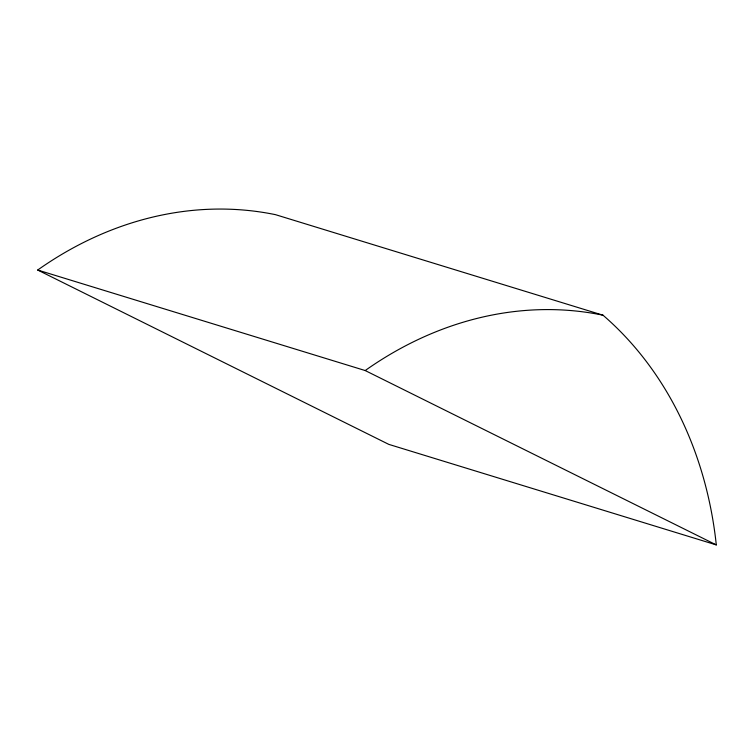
<?xml version="1.0" encoding="UTF-8"?>
<svg xmlns="http://www.w3.org/2000/svg" width="754" height="754" viewBox="0 0 754 754"><rect width="100%" height="100%" fill="white"/><g stroke="black" fill="none" stroke-linecap="round" stroke-linejoin="round"><path stroke-width="1.13" d="M603.011 315.2L275.521 214.673A385.991 322.081 -72.9 0 0 37.7 270.026L388.81 444.379L716.3 544.906A385.991 322.081 -72.9 0 0 603.011 315.2A385.991 322.081 -72.9 0 0 365.19 370.544L37.7 270.026M365.19 370.544L716.3 544.906"/></g></svg>
